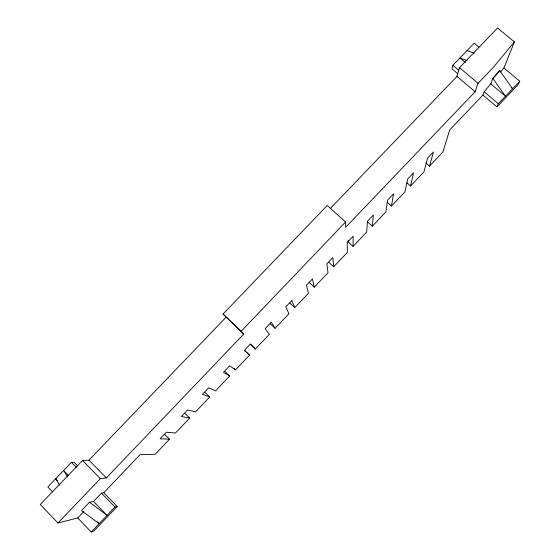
<?xml version="1.0" encoding="UTF-8"?>
<svg xmlns="http://www.w3.org/2000/svg" width="560" height="560" viewBox="0 0 560 560"><rect width="100%" height="100%" fill="white"/><g stroke="black" fill="none" stroke-linecap="round" stroke-linejoin="round"><path stroke-width="0.84" d="M348.166 240.247L348.187 241.983L353.059 246.407L353.192 236.187L347.221 242.445L347.375 252.371L333.711 266.728L328.846 262.276M367.423 221.795L372.309 226.177L373.408 214.963L367.472 221.193L366.653 232.12L353.059 246.407M387.184 202.244L391.461 206.052L393.526 193.858L387.625 200.053L385.84 211.96L372.309 226.177M406.847 182.784L410.522 186.025L413.539 172.851L407.666 179.018L404.929 191.905L391.461 206.052M478.849 47.047L474.194 43.162L452.865 65.359L451.941 68.817L457.863 73.822M425.81 162.876L429.499 166.089L433.454 151.956L427.609 158.095L423.927 171.941L410.522 186.025M330.204 208.607L456.988 76.391L459.487 67.655L497.546 28L514.388 41.944L503.895 67.97L500.612 71.939M226.044 317.226L88.963 460.18L82.53 460.46L40.257 504.511L57.96 523.005L100.324 478.66L106.358 477.939L243.733 334.075L223.034 314.048L327.25 205.457L345.569 221.998L345.681 227.304L475.125 91.742L478.065 83.328L493.36 67.326L514.388 41.944M429.499 166.089L442.834 152.082L449.75 129.885L482.965 95.046L484.183 91.805L490.763 83.846L492.856 78.414L499.52 70.357L512.617 88.711L511.287 87.598M482.965 95.046L496.972 106.89L498.316 103.747L519.743 81.214L503.895 67.97M519.743 81.214L518.203 84.553L496.972 106.89M164.738 434.504L169.512 439.25L155.218 454.265L140.028 454.706L103.796 492.709L101.423 493.129L93.534 501.396L89.516 502.222L81.487 510.636L99.148 523.656L97.391 521.836M184.891 413.357L189.672 418.068L175.448 433.013L166.397 432.201L160.146 438.767L169.512 439.25M204.939 392.322L209.727 396.998L195.58 411.859L187.593 409.962L181.37 416.493L189.672 418.068M224.882 371.385L229.684 376.026L215.607 390.817L208.67 387.842L202.482 394.338L209.727 396.998M229.684 376.026L223.489 372.295L229.642 365.834L235.536 369.88L249.543 355.159L244.727 350.56M250.551 344.449L255.367 349.041L269.304 334.397L265.16 328.559L271.257 322.168L275.1 328.314L288.967 313.74L285.838 306.866L291.9 300.503L294.735 307.685L308.532 293.181L306.404 285.278L312.438 278.95L314.272 287.154L328.006 272.727L326.865 263.809L332.864 257.516L333.711 266.728M57.96 523.005L77.721 517.979L91.224 532L114.961 507.024L117.215 506.464L103.796 492.709M117.215 506.464L93.709 531.202L91.224 532M243.733 334.075L241.143 331.289L345.569 221.998M500.087 70.833L492.856 78.414L505.47 96.222L490.763 83.846M77.721 517.979L83.937 511.455M77.686 465.934L74.081 462.238L71.442 462.364L47.831 486.941L52.668 491.96M467.096 50.547L474.25 53.235M467.089 60.697L459.991 57.946L465.304 62.412M89.516 502.222L107.065 515.333L93.534 501.396M459.487 67.655L478.065 83.328M452.865 65.359L458.843 70.399M484.183 91.805L498.316 103.747M456.988 76.391L475.125 91.742M309.421 282.667L314.272 287.154M249.543 355.159L244.377 350.371L250.502 343.945L255.367 349.041M289.891 303.163L294.735 307.685M270.27 323.757L275.1 328.314M223.034 314.048L241.143 331.289M233.737 368.144L235.536 369.88M88.963 460.18L106.358 477.939M82.53 460.46L100.324 478.66M71.442 462.364L76.293 467.341M101.423 493.129L114.961 507.024M68.432 475.531L63.588 470.54L67.662 476.973M57.533 480.613L55.72 478.73L59.731 485.24"/></g></svg>
